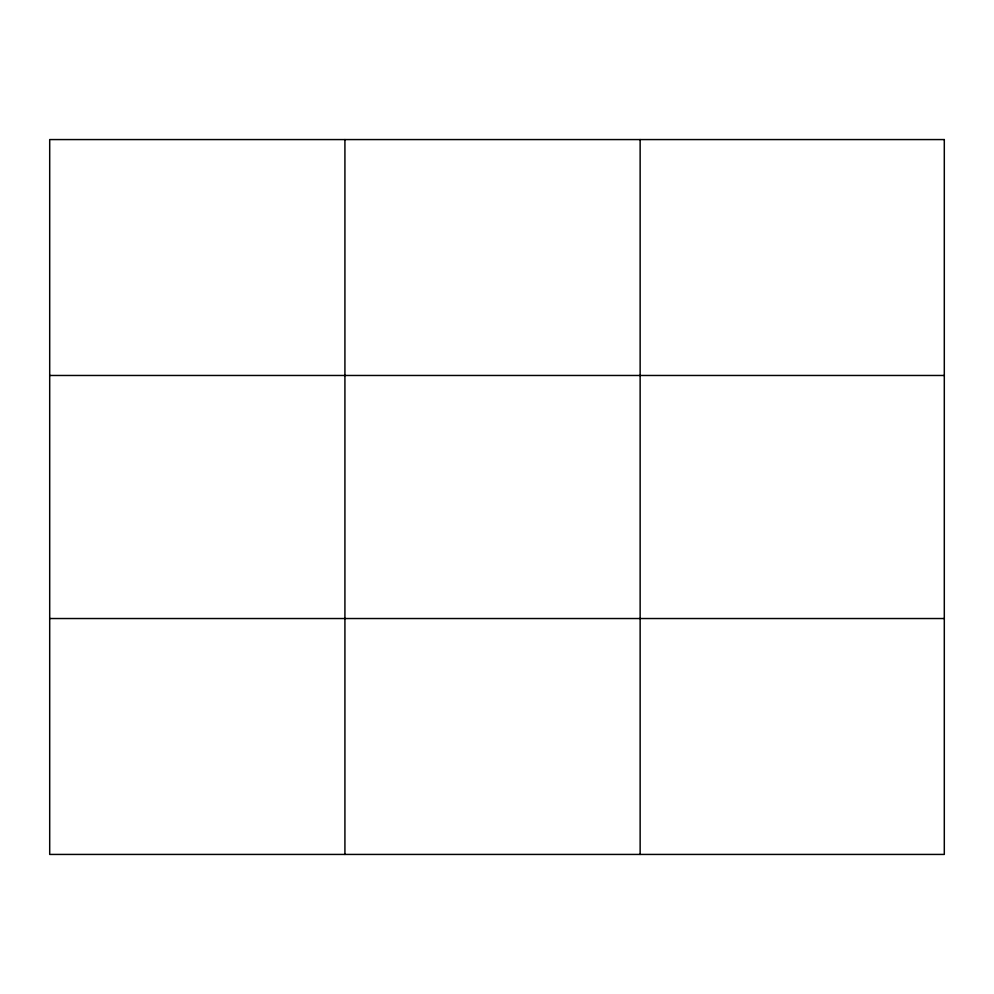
<?xml version="1.0" encoding="UTF-8"?>
<svg xmlns="http://www.w3.org/2000/svg" width="994" height="994" viewBox="0 0 994 994"><rect width="100%" height="100%" fill="white"/><g stroke="black" fill="none" stroke-linecap="round" stroke-linejoin="round"><path stroke-width="1.49" d="M344.918 854.43L344.918 139.57M640.136 854.43L640.136 139.57M49.7 375.471L944.3 375.471M49.7 618.529L944.3 618.529M944.3 139.57L944.3 854.43L49.7 854.43L49.7 139.57L944.3 139.57"/></g></svg>
